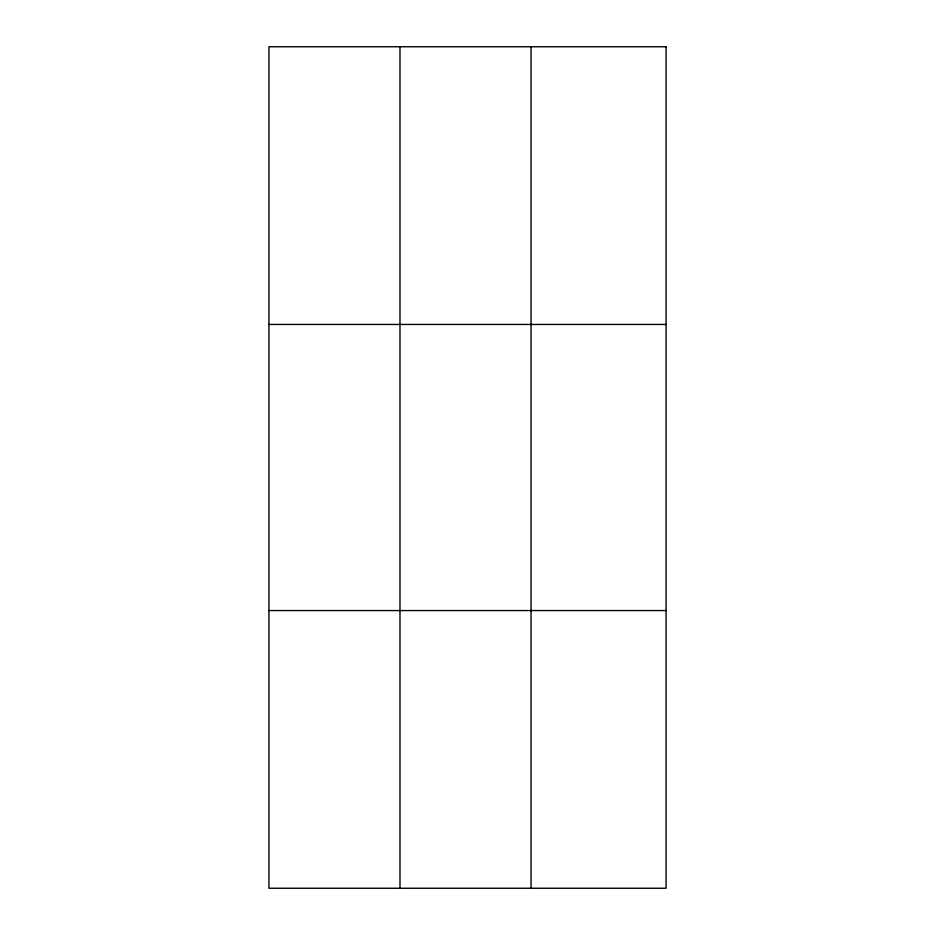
<?xml version="1.0" encoding="UTF-8"?>
<svg xmlns="http://www.w3.org/2000/svg" width="935" height="935" viewBox="0 0 935 935"><rect width="100%" height="100%" fill="white"/><g stroke="black" fill="none" stroke-linecap="round" stroke-linejoin="round"><path stroke-width="1.4" d="M399.993 46.75L399.993 888.25M531.033 46.75L531.033 888.25M268.941 324.445L666.059 324.445M268.941 610.555L666.059 610.555M666.059 46.75L666.059 888.25L268.941 888.25L268.941 46.75L666.059 46.75"/></g></svg>
